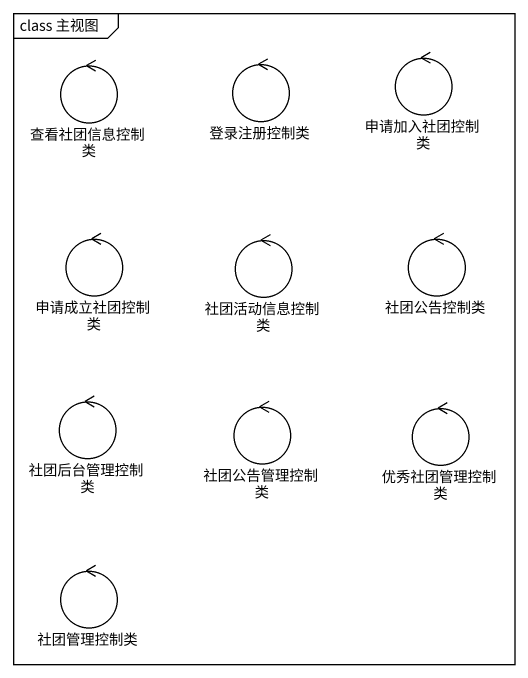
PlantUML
@startuml
mainframe class 主视图
control 查看社团信息控制类
control 登录注册控制类
control 申请加入社团控制类
control 申请成立社团控制类
control 社团活动信息控制类
control 社团公告控制类
control 社团后台管理控制类
control 社团公告管理控制类
control 优秀社团管理控制类
control 社团管理控制类
@enduml
